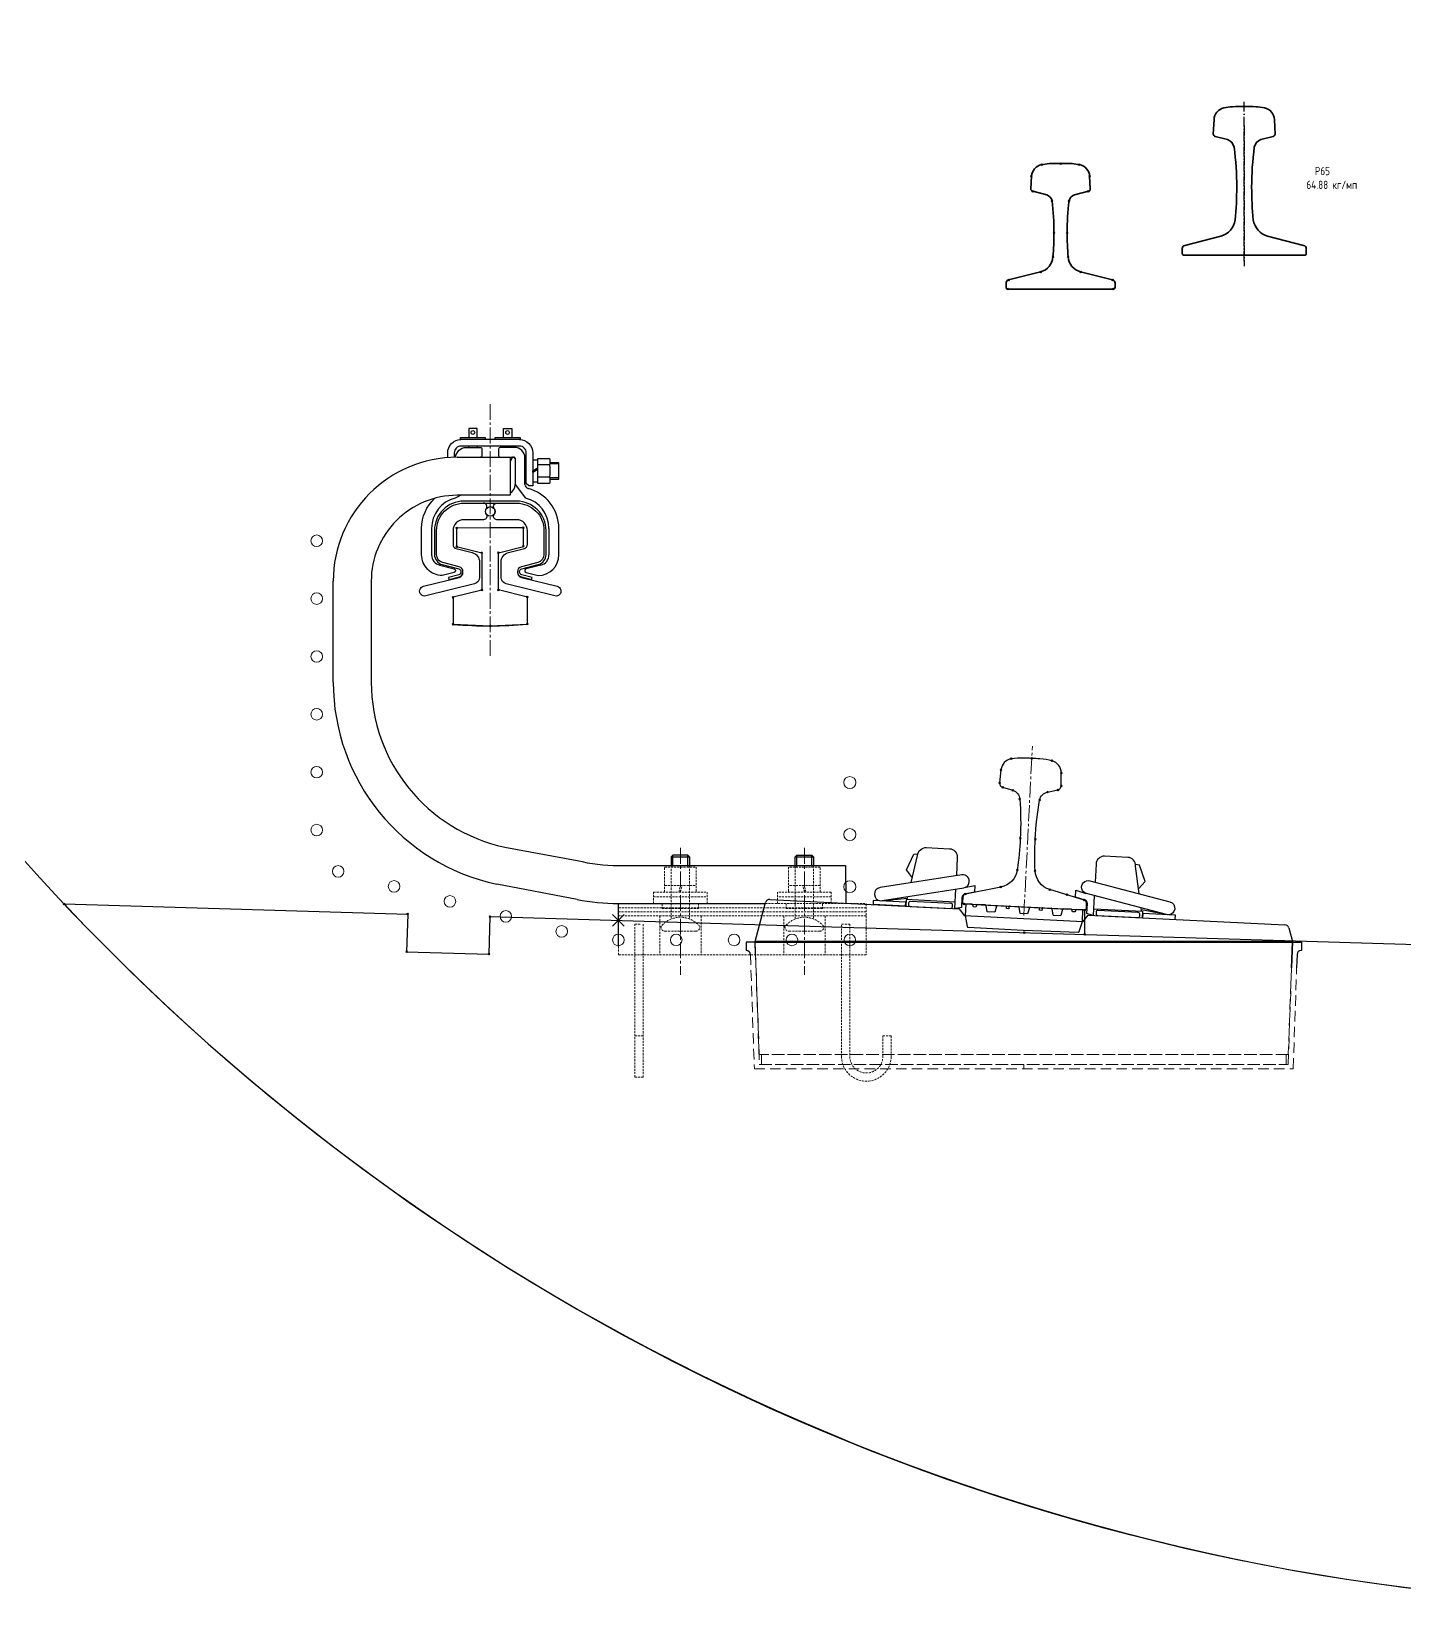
# Model space of a CAD drawing. Header units: millimetres. Extents: x -4681 to 6023, y -3382 to 3303.
# Drawn here: x -2005 to -344, y -2700 to -795 of the extents above; entities that cross this region are included whole.
import ezdxf

# ---------------------------------------------------------------- set-up
doc = ezdxf.new("R2010")
doc.units = ezdxf.units.MM
doc.header["$PDMODE"] = 3
for name, pattern in [('ACAD_ISO10W100', [18, 12, -3, 0, -3]), ('CENTER2', [28.575, 19.05, -3.175, 3.175, -3.175]), ('DASHED', [19.05, 12.7, -6.35])]:
    doc.linetypes.add(name, pattern=pattern)
for name, color, linetype in [('#Base', 230, 'Continuous'), ('#ContactRail', 51, 'Continuous'), ('#Rails1', 103, 'Continuous'), ('#Rails2', 103, 'Continuous'), ('LVT-M', 170, 'Continuous'), ('Ось', 2, 'ACAD_ISO10W100')]:
    doc.layers.add(name, color=color, linetype=linetype)
doc.layers.add('ВСП_Сплошная_толстая', color=90, linetype='Continuous', lineweight=30)
doc.layers.add('ВСП_Сплошная_тонкая', color=242, linetype='Continuous', lineweight=20)
doc.styles.add('ГОСТ 2.304', font='CS_Gost2304.shx')

# ---------------------------------------------------------------- blocks, each defined once
blk = doc.blocks.new('*U29')
at = {"lineweight": 35}
blk.add_lwpolyline([(-75, 2), (-75, 8.1, -0.353171), (-71.9, 12), (-28.2, 23, 0.284451), (-11, 42.8, 0.024829), (-9, 82.5, 0.032697), (-12.2, 130.7, 0.274884), (-20.2, 140), (-35.1, 143.8, -0.341702), (-37.4, 146.7), (-36.5, 164.3, -0.342314), (-24.6, 178.3, -0.044735), (-14, 179.8, -0.007007), (0, 180, -0.007007), (14, 179.8, -0.044735), (24.6, 178.3, -0.342314), (36.5, 164.3), (37.4, 146.7, -0.342112), (35.1, 143.8), (20.2, 140, 0.274884), (12.2, 130.7, 0.032697), (9, 82.5, 0.024829), (11, 42.8, 0.284451), (28.2, 23), (71.9, 12, -0.353171), (75, 8.1), (75, 2, -0.414214), (73, 0), (-73, 0, -0.414214)], format="xyb", close=True, dxfattribs=at)
at = {"layer": 'Ось'}
for p, q in [((0, -7.2), (0, 187.4)), ((0, 156.9), (0, -13.4))]:
    blk.add_line(p, q, dxfattribs=at)
at = {"layer": 'Defpoints', "color": 1, "insert": (75.2, 106.9), "char_height": 10, "width": 157.877, "attachment_point": 1, "style": 'ГОСТ 2.304'}
blk.add_mtext('  Р65\\P64.88 кг/мп', dxfattribs=at)

msp = doc.modelspace()

# ---------------------------------------------------------------- hatches: boundary and pattern name
at = {"layer": 'ВСП_Сплошная_толстая', "lineweight": 30}
h = msp.add_hatch(dxfattribs=at)
h.set_pattern_fill('JIS_STN_1E', color=256, scale=0.1, angle=88)
h.set_pattern_definition([(133, (48418.98637, -21544.67596), (-0.07313537016, -0.068199836), []), (133, (48418.98883, -21544.6055), (-0.07313537016, -0.068199836), [0.1, -0.05])])
h.paths.add_polyline_path([(-1392.5, -1325), (-1392.5, -1323.5), (-1398.5, -1327.1), (-1398.5, -1328.6)])

# ---------------------------------------------------------------- linework, layer by layer
at = {"layer": '#Base'}
for p, q in [((-1965.7, -1851), (-1549.9, -1863.4)), ((-1549.9, -1863.4), (-1551.3, -1908.8)), ((-1450.4, -1866.4), (-1451.7, -1911.8)), ((-1450.4, -1866.4), (-200, -1903.9)), ((-1295, -1871.1), (-1295, -1850.6)), ((-1551.3, -1908.8), (-1451.7, -1911.8))]:
    msp.add_line(p, q, dxfattribs=at)
msp.add_arc((0, 0), 2700, 223.2779, 316.7221, dxfattribs=at)
for p in [(-1965.7, -1851), (-1549.9, -1863.4), (-1450.4, -1866.4), (-1551.3, -1908.8), (-1451.7, -1911.8)]:
    msp.add_point(p, dxfattribs=at)
at = {"layer": '#ContactRail'}
for p in [(-1490.8, -1396.2), (-1409.8, -1395.9), (-1490.8, -1418.7), (-1460.2, -1426.1), (-1440.1, -1426), (-1409.8, -1418.4), (-1495, -1480), (-1460.1, -1471.2), (-1440.1, -1471.1), (-1405, -1479.7), (-1495, -1512.7), (-1450, -1514.6), (-1405, -1512.4)]:
    msp.add_point(p, dxfattribs=at)
at = {"layer": '#Rails1', "lineweight": 35}
for p, q in [((-796, -985.9), (-795.2, -970.5)), ((-724.8, -970.5), (-724, -985.9)), ((-776.7, -993), (-793.7, -988.7)), ((-726.3, -988.7), (-743.3, -993)), ((-826, -1105.1), (-826, -1099.8)), ((-822.9, -1095.9), (-784.2, -1086.2)), ((-735.8, -1086.2), (-697.1, -1095.9)), ((-694, -1099.8), (-694, -1105.1)), ((-696, -1107.1), (-824, -1107.1))]:
    msp.add_line(p, q, dxfattribs=at)
at = {"layer": '#Rails1', "lineweight": 30}
msp.add_lwpolyline([(-804.9, -1674.5, 0.045839), (-819.5, -1675.4, 0.34291), (-832.1, -1688.8), (-833.7, -1704.5, 0.358004), (-830.2, -1709.8), (-817.9, -1713.5, -0.308226), (-809.4, -1724.1, -0.032323), (-808.7, -1771.8, -0.023824), (-812.4, -1809.8, -0.317549), (-832.3, -1830.7), (-875.1, -1839.2, 0.343975), (-878.3, -1842.9), (-878.7, -1848.9, 0.414214), (-876.8, -1851), (-730.9, -1858.3, 0.414214), (-728.8, -1856.4), (-728.5, -1850.4, 0.343975), (-731.4, -1846.3), (-773.1, -1833.6, -0.317549), (-790.8, -1810.8, -0.023824), (-790.7, -1772.7, -0.032323), (-785.3, -1725.3, -0.308226), (-775.8, -1715.6), (-763.2, -1713.1, 0.358004), (-759.2, -1708.2), (-759.2, -1692.4, 0.34291), (-770.4, -1677.8, 0.045839), (-784.9, -1675.5, 0.010001), (-804.9, -1674.5)], format="xyb", dxfattribs=at)
at = {"layer": '#Rails1', "lineweight": 35}
for centre, radius, start, end in [((-780.2, -971.3), 15, 100.0248, 177.0513), ((-769.8, -1015.1), 60, 93.9946, 102.5378), ((-762.9, -1454.8), 499.7, 89.6647, 91.2702), ((-757.1, -1454.8), 499.7, 88.7298, 90.3353), ((-750.2, -1015.1), 60, 77.4622, 86.0053), ((-739.8, -971.3), 15, 2.9487, 79.9752), ((-793, -985.8), 2.98, 181.6471, 256.0737), ((-727, -985.8), 2.98, 283.9273, 358.3347), ((-780.1, -1002.4), 10, 11.1546, 70.2383), ((-1093, -1038.6), 325, 0, 6.7481), ((-427, -1038.6), 325, 173.2519, 180), ((-739.9, -1002.4), 10, 109.7617, 168.8454), ((-1118, -1038.6), 350, 355.1874, 0), ((-402, -1038.6), 350, 180, 184.8126), ((-789.2, -1066.8), 20, 284.4486, 356.6197), ((-730.8, -1066.8), 20, 183.3803, 255.5514), ((-822, -1099.8), 4, 103.1448, 180.9516), ((-698, -1099.8), 4, 359.0484, 76.8552), ((-824, -1105.1), 2, 180, 270), ((-696, -1105.1), 2, 270, 0)]:
    msp.add_arc(centre, radius, start, end, dxfattribs=at)
at = {"layer": '#Rails1'}
for p in [(-795.2, -970.5), (-782.8, -956.5), (-760, -955.1), (-737.1, -956.5), (-724.8, -970.5), (-793.7, -988.7), (-726.3, -988.7), (-770.3, -1000.4), (-749.7, -1000.4), (-768, -1038.6), (-752, -1038.6), (-784.2, -1086.2), (-769.2, -1068), (-750.8, -1068), (-735.8, -1086.2), (-822.9, -1095.9), (-697.1, -1095.9), (-824, -1107.1), (-696, -1107.1), (-819.5, -1675.4), (-794.9, -1674.9), (-832.1, -1688.8), (-770.4, -1677.8), (-759.2, -1692.4), (-833.7, -1704.5), (-830.2, -1709.8), (-817.9, -1713.5), (-763.2, -1713.1), (-759.2, -1708.2), (-809.4, -1724.1), (-785.3, -1725.3), (-775.8, -1715.6), (-808.7, -1771.8), (-790.7, -1772.7), (-812.4, -1809.8), (-790.8, -1810.8), (-875.1, -1839.2), (-832.3, -1830.7), (-773.1, -1833.6), (-752.3, -1840), (-731.4, -1846.3), (-876.8, -1851), (-730.9, -1858.3)]:
    msp.add_point(p, dxfattribs=at)
at = {"layer": '#Rails2'}
msp.add_line((-730.9, -1858.3), (-730.9, -1888), dxfattribs=at)
msp.add_lwpolyline([(-1495, -1512.7), (-1450, -1514.6), (-1405, -1512.4), (-1405, -1479.7), (-1440.1, -1471.1), (-1440.1, -1426), (-1409.8, -1418.4), (-1409.8, -1395.9), (-1490.8, -1396.2), (-1490.8, -1418.7), (-1460.2, -1426.1), (-1460.1, -1471.2), (-1495, -1480), (-1495, -1512.7)], close=True, dxfattribs=at)
for p in [(-803.8, -1885.8), (-730.9, -1888)]:
    msp.add_point(p, dxfattribs=at)
for p, q in [((-1450.3, -1396.1), (-1490.8, -1396.2)), ((-1490.8, -1396.2), (-1490.8, -1418.7)), ((-1409.8, -1395.9), (-1450.3, -1396.1)), ((-1409.8, -1418.4), (-1409.8, -1395.9)), ((-1490.8, -1418.7), (-1460.2, -1426.1)), ((-1460.2, -1426.1), (-1460.1, -1471.2)), ((-1440.2, -1426.1), (-1409.8, -1418.4)), ((-1440.1, -1471.1), (-1440.2, -1426.1)), ((-1460.1, -1471.2), (-1495, -1480)), ((-1495, -1480), (-1495, -1512.7)), ((-1405, -1479.7), (-1440.1, -1471.1)), ((-1405, -1512.4), (-1405, -1479.7))]:
    msp.add_line(p, q)
msp.add_circle((0, 0), 2700)
for start, end in [(265.0224, 270.1908), (270.1908, 275.35)]:
    msp.add_arc((-1451.6, -1014.6), 500, start, end)
at = {"layer": 'LVT-M'}
for p, q in [((-1111.8, -1845.6), (-882.5, -1856.8)), ((-1287.9, -1864), (-1302, -1878.1)), ((-1302, -1864), (-1287.9, -1878.1)), ((-1129.5, -1896.4), (-1116.9, -1849.3)), ((-882.5, -1856.8), (-876.5, -1865.1)), ((-876.5, -1865.1), (-804.5, -1868.7)), ((-732.6, -1872.2), (-726.6, -1864.5)), ((-726.6, -1864.5), (-488.5, -1876.2)), ((-804.5, -1868.7), (-732.6, -1872.2)), ((-484, -1879.9), (-479.5, -1896.4))]:
    msp.add_line(p, q, dxfattribs=at)
at = {"layer": 'LVT-M', "lineweight": 30}
msp.add_line((-888, -1856.6), (-886.9, -1833), dxfattribs=at)
for points in [[(-940.7, -1825.3), (-932.9, -1792.3, -0.414214), (-922.4, -1782.8), (-894.4, -1784.2, -0.414214), (-885, -1794.7), (-886.1, -1816.7)], [(-664.7, -1838.8), (-669.2, -1805.2, 0.414214), (-678.7, -1794.7), (-706.7, -1793.3, 0.414214), (-717.1, -1802.8), (-718.2, -1824.8)], [(-975.9, -1847), (-877.1, -1831.5, 1), (-879.6, -1815.7), (-978.4, -1831.2, 0.896361), (-977.7, -1847.1)], [(-631.8, -1863.9), (-728.6, -1838.6, -1), (-724.5, -1823.1), (-627.8, -1848.4, -0.896361), (-630.1, -1864.2)], [(-876.4, -1831.3), (-863.7, -1828.7), (-864.1, -1837), (-876.2, -1839.4, 0.344328), (-879.4, -1843.1), (-880, -1855.4), (-886.5, -1856.7)], [(-721.6, -1864.7), (-728.1, -1862.7), (-727.5, -1850.4, 0.344328), (-730.3, -1846.4), (-742.1, -1842.8), (-741.7, -1834.5), (-729.3, -1838.3)], [(-848.7, -1860.5), (-850.1, -1853.1, 0.344151), (-851.1, -1852.3), (-860.6, -1851.9, 0.322823), (-861.5, -1852.5), (-862.4, -1854.8), (-865.4, -1854.6), (-866.1, -1852.3, 0.322823), (-867, -1851.5), (-874.8, -1851.1), (-875.5, -1865.1), (-872.8, -1878.5, 0.344151), (-871.9, -1879.3), (-805.2, -1882.7), (-738.4, -1885.3, 0.341025), (-737.4, -1884.5), (-733.6, -1872.2), (-732.9, -1858.2), (-740.7, -1857.8, 0.322823), (-741.7, -1858.5), (-742.6, -1860.8), (-745.6, -1860.6), (-746.2, -1858.3, 0.322823), (-747.1, -1857.5), (-756.6, -1857.1, 0.344151), (-757.6, -1857.8), (-759.8, -1864.9)], [(-836.5, -1853.1, 0.344151), (-837.5, -1853.8), (-839.7, -1860.9)], [(-821.3, -1853.8, 0.414214), (-822.4, -1854.8), (-822.5, -1856.8), (-825.5, -1856.6), (-825.4, -1854.6, 0.414214), (-826.3, -1853.6)], [(-808.7, -1862.5), (-810.2, -1855.1, 0.344151), (-811.1, -1854.3)], [(-796.6, -1855.1, 0.344151), (-797.6, -1855.8), (-799.8, -1862.9)], [(-781.4, -1855.8, 0.414214), (-782.4, -1856.8), (-782.5, -1858.8), (-785.5, -1858.6), (-785.4, -1856.6, 0.414214), (-786.4, -1855.6)], [(-768.8, -1864.5), (-770.2, -1857.1, 0.344151), (-771.2, -1856.3)]]:
    msp.add_lwpolyline(points, format="xyb", dxfattribs=at)
for points in [[(-939.3, -1819.5), (-946.3, -1809.8), (-937.6, -1790.9), (-932.6, -1790.4)], [(-665.5, -1832.9), (-657.6, -1823.9), (-664.3, -1804.3), (-669.3, -1803.3)], [(-887.6, -1848.7), (-946.6, -1845.7), (-947, -1853.7), (-986.9, -1851.7)], [(-947.5, -1853.7), (-947.2, -1848.7), (-986.7, -1846.7), (-986.9, -1851.7)], [(-977.2, -1847.2), (-945.2, -1844.1)], [(-945.6, -1845.8), (-944.7, -1842.1)], [(-720.2, -1864.8), (-719.1, -1841.1)], [(-839.7, -1860.9), (-848.7, -1860.5)], [(-799.8, -1862.9), (-808.7, -1862.5)], [(-768.8, -1864.5), (-759.8, -1864.9)], [(-719.8, -1856.8), (-660.9, -1859.7), (-661.3, -1867.7)], [(-661.9, -1859.7), (-662.4, -1855.9)], [(-630.6, -1864.2), (-662.1, -1858)], [(-621.4, -1869.7), (-621.1, -1864.7), (-660.6, -1862.7), (-660.8, -1867.7)]]:
    msp.add_lwpolyline(points, dxfattribs=at)
for points in [[(-942, -1854), (-893, -1856.4, 0.414214), (-890.9, -1854.5), (-890.8, -1852.5, 0.414214), (-892.7, -1850.4), (-941.7, -1848, 0.414214), (-943.8, -1849.9), (-943.9, -1851.9, 0.414214)], [(-666.3, -1867.5, 0.414214), (-664.2, -1865.6), (-664.1, -1863.6, 0.414214), (-666, -1861.5), (-715, -1859, 0.414214), (-717, -1860.9), (-717.1, -1862.9, 0.414214), (-715.3, -1865)]]:
    msp.add_lwpolyline(points, format="xyb", close=True, dxfattribs=at)
at = {"layer": 'LVT-M'}
msp.add_lwpolyline([(-479.5, -1896.4), (-1129.5, -1896.4)], dxfattribs=at)
for centre, start, end in [((-1112.1, -1850.6), 87.1873, 165), ((-488.8, -1881.2), 15, 87.1873)]:
    msp.add_arc(centre, 5, start, end, dxfattribs=at)
at = {"layer": 'ВСП_Сплошная_толстая', "lineweight": 30}
for p, q in [((-1490, -1310.6), (-1421, -1310.6)), ((-1440, -1300.6), (-1440, -1308.6)), ((-1421, -1298.6), (-1438, -1298.6)), ((-1420, -1311.6), (-1420, -1343.4)), ((-1408, -1343.4), (-1408, -1311.6)), ((-1398.5, -1327.1), (-1392.5, -1323.5)), ((-1398.5, -1328.6), (-1392.5, -1325)), ((-1420, -1343.4), (-1407.3, -1359.9)), ((-1379, -1396.6), (-1379, -1428.6)), ((-1367, -1428.6), (-1367, -1396.6)), ((-1388.8, -1441.2), (-1406.4, -1445.6)), ((-1640, -1582.6), (-1640, -1460.6)), ((-1408, -1447.6), (-1408, -1448.1)), ((-1406.4, -1450), (-1392, -1453.6)), ((-1229, -1792.1), (-1231, -1794.1)), ((-1231, -1794.1), (-1209, -1794.1)), ((-1231, -1794.1), (-1231, -1804.6)), ((-1229, -1804.6), (-1229, -1792.1)), ((-1211, -1792.1), (-1229, -1792.1)), ((-1209, -1794.1), (-1211, -1792.1)), ((-1211, -1804.6), (-1211, -1792.1)), ((-1209, -1794.1), (-1209, -1804.6)), ((-1081, -1794.1), (-1079, -1792.1)), ((-1081, -1804.6), (-1081, -1794.1)), ((-1081, -1794.1), (-1059, -1794.1)), ((-1079, -1804.6), (-1079, -1792.1)), ((-1079, -1792.1), (-1061, -1792.1)), ((-1061, -1804.6), (-1061, -1792.1)), ((-1061, -1792.1), (-1059, -1794.1)), ((-1059, -1794.1), (-1059, -1804.6)), ((-1345, -1845.6), (-1441.9, -1827.2)), ((-886.5, -1856.7), (-888, -1856.6))]:
    msp.add_line(p, q, dxfattribs=at)
at = {"layer": 'ВСП_Сплошная_толстая', "ltscale": 0.5}
msp.add_line((-1295, -1902.7), (-1295, -1850.6), dxfattribs=at)
at = {"layer": 'ВСП_Сплошная_толстая'}
for p, q in [((-1129, -1912.6), (-1129.5, -1896.4)), ((-479.5, -1896.4), (-480.7, -1928.2)), ((-480.6, -1928.2), (-479.5, -1897.4)), ((-1140.5, -1907.4), (-1140.2, -1907.4))]:
    msp.add_line(p, q, dxfattribs=at)
at = {"layer": 'ВСП_Сплошная_толстая', "lineweight": 30}
for points in [[(-1466, -1286.6), (-1466, -1275.6), (-1476, -1275.6), (-1476, -1286.6)], [(-1434, -1286.6), (-1434, -1275.6), (-1424, -1275.6), (-1424, -1286.6)], [(-1444, -1289.1), (-1444, -1286.6), (-1414, -1286.6), (-1414, -1289.1), (-1486, -1289.1), (-1486, -1286.6), (-1456, -1286.6), (-1456, -1289.1)], [(-1476, -1298.6), (-1476, -1297.1)], [(-1466, -1297.1), (-1466, -1298.6)], [(-1434, -1298.6), (-1434, -1297.1)], [(-1424, -1297.1), (-1424, -1298.6)], [(-1398.5, -1313.6), (-1392.5, -1313.6)], [(-1406.5, -1317.1), (-1408, -1317.1)], [(-1406.5, -1318.6), (-1408, -1318.6)], [(-1367, -1318.6), (-1378.1, -1318.6)], [(-1377.9, -1337.1), (-1367, -1337.1), (-1367, -1317.1), (-1377.9, -1317.1)], [(-1406.5, -1335.6), (-1408, -1335.6)], [(-1408, -1337.1), (-1406.5, -1337.1)], [(-1392.5, -1340.6), (-1398.5, -1340.6)], [(-1367, -1335.6), (-1378.1, -1335.6)], [(-855.8, -1852.1), (-751.9, -1857.3)]]:
    msp.add_lwpolyline(points, dxfattribs=at)
for points in [[(-1501.5, -1311.1), (-1501.5, -1305.1, -0.414214), (-1485.5, -1289.1)], [(-1414.5, -1289.1, -0.414214), (-1398.5, -1305.1), (-1398.5, -1345.1), (-1403.5, -1345.1), (-1406.5, -1342.1), (-1406.5, -1305.1, 0.414214), (-1414.5, -1297.1), (-1485.5, -1297.1, 0.414214), (-1493.5, -1305.1), (-1493.5, -1310.7)], [(-1426, -1310.6), (-1426, -1356.6), (-1490, -1356.6, 0.414214), (-1594, -1460.6), (-1594, -1582.6, 0.354119), (-1432.4, -1782.2), (-1345, -1798.4, 0.061984), (-1295, -1804.6), (-1020, -1804.6), (-1019.8, -1847.6), (-1019.8, -1850.6)], [(-1491.9, -1310.6, -0.392122), (-1479, -1298.6), (-1462, -1298.6, -0.414214), (-1460, -1300.6), (-1460, -1308.6, -0.414214), (-1462, -1310.6)], [(-1378.3, -1334.6, -0.128346), (-1378.3, -1342.1), (-1392.5, -1342.1), (-1392.5, -1312.1), (-1378.3, -1312.1, -0.128346), (-1378.3, -1319.6), (-1392.5, -1319.6)], [(-1378.3, -1319.6, -0.064173), (-1378.3, -1334.6), (-1392.5, -1334.6)], [(-1454.8, -1379.6, -0.629016), (-1458, -1386.1), (-1482, -1386.1, 0.414214), (-1495, -1399.1), (-1495, -1416.2, 0.344151), (-1491.2, -1421.1), (-1472, -1425.8, -0.344151), (-1463, -1437.5), (-1463, -1455.9, -0.344151), (-1469, -1463.6), (-1528, -1478.4, -1), (-1530.9, -1466.7), (-1487.5, -1455.9, 0.344151), (-1483, -1450.1), (-1483, -1448.8, 0.344151), (-1487.5, -1443), (-1507.4, -1438, -0.344151), (-1515, -1428.3), (-1515, -1399.1, -0.414214), (-1482, -1366.1), (-1418, -1366.1, -0.414214), (-1385, -1399.1), (-1385, -1428.3, -0.344151), (-1392.5, -1438), (-1412.4, -1443, 0.344151), (-1417, -1448.8)], [(-1486.2, -1356.6, -0.106768), (-1492.6, -1359.9, 0.340688), (-1521, -1396.6), (-1521, -1428.6, 0.344151), (-1511.1, -1441.2), (-1493.5, -1445.6, -0.344151), (-1492, -1447.6), (-1492, -1448.1, -0.344151), (-1493.5, -1450), (-1508, -1453.6, -0.414214), (-1533, -1428.6), (-1533, -1396.6, -0.20628), (-1517.3, -1360.3)], [(-1417, -1449.4, 0.344151), (-1412.4, -1455.3), (-1400, -1458.4), (-1399.3, -1455.9), (-1411.8, -1452.8, -0.344151), (-1414.5, -1449.4), (-1414.5, -1448.8, -0.344151), (-1411.8, -1445.4), (-1391.9, -1440.4, 0.344151), (-1382.5, -1428.3), (-1382.5, -1399.1, 0.414214), (-1418, -1363.6), (-1482, -1363.6, 0.414214), (-1517.5, -1399.1), (-1517.5, -1428.3, 0.344151), (-1508, -1440.4), (-1488.1, -1445.4, -0.344151), (-1485.5, -1448.8), (-1485.5, -1449.4, -0.344151), (-1488.1, -1452.8), (-1500.6, -1455.9), (-1500, -1458.4), (-1487.5, -1455.3, 0.344151), (-1483, -1449.4), (-1483, -1448.8, 0.344151), (-1487.5, -1443), (-1507.4, -1438, -0.344151), (-1515, -1428.3), (-1515, -1399.1, -0.414214), (-1482, -1366.1)], [(-1454.8, -1372.6, 0.629016), (-1458, -1366.1)], [(-1418, -1366.1, -0.414214), (-1385, -1399.1), (-1385, -1428.3, -0.344151), (-1392.5, -1438), (-1412.4, -1443, 0.344151), (-1417, -1448.8), (-1417, -1450.1, 0.344151), (-1412.4, -1455.9), (-1369, -1466.7, -1), (-1371.9, -1478.4), (-1430.9, -1463.6, -0.344151), (-1437, -1455.9), (-1437, -1437.5, -0.344151), (-1427.9, -1425.8), (-1408.7, -1421.1, 0.344151), (-1405, -1416.2), (-1405, -1399.1, 0.414214), (-1418, -1386.1), (-1442, -1386.1, -0.629016), (-1445.1, -1379.6)], [(-1445.1, -1372.6, -0.629016), (-1442, -1366.1)], [(-804.9, -1674.5, 0.045839), (-819.5, -1675.4, 0.34291), (-832.1, -1688.8), (-833.7, -1704.5, 0.358004), (-830.2, -1709.8), (-817.9, -1713.5, -0.308226), (-809.4, -1724.1, -0.032323), (-808.7, -1771.8, -0.023824), (-812.4, -1809.8, -0.317549), (-832.3, -1830.7), (-875.1, -1839.2, 0.343975), (-878.3, -1842.9), (-878.7, -1848.9, 0.414214), (-876.8, -1851), (-730.9, -1858.3, 0.414214), (-728.8, -1856.4), (-728.5, -1850.4, 0.343975), (-731.4, -1846.3), (-773.1, -1833.6, -0.317549), (-790.8, -1810.8, -0.023824), (-790.7, -1772.7, -0.032323), (-785.3, -1725.3, -0.308226), (-775.8, -1715.6), (-763.2, -1713.1, 0.358004), (-759.2, -1708.2), (-759.2, -1692.4, 0.34291), (-770.4, -1677.8, 0.045839), (-784.9, -1675.5, 0.010001), (-804.9, -1674.5)]]:
    msp.add_lwpolyline(points, format="xyb", dxfattribs=at)
at = {"layer": 'ВСП_Сплошная_толстая'}
for points in [[(-1478, -1310.6), (-1477, -1310.6)], [(-1420, -1312.6), (-1422, -1310.6), (-1423, -1310.6), (-1426, -1315.6), (-1426, -1343.6)], [(-1295, -1850.6), (-1117.3, -1850.6)], [(-1129.5, -1897.4), (-1140.5, -1897.4), (-1140.5, -1907.4)], [(-1129.5, -1897.4), (-479.5, -1897.4)], [(-1129.2, -1908.7), (-1129.5, -1897.4)], [(-479.5, -1897.4), (-468.5, -1897.4), (-468.5, -1907.4)]]:
    msp.add_lwpolyline(points, dxfattribs=at)
msp.add_lwpolyline([(-468.5, -1907.4), (-468.9, -1907.4, 0.404357), (-473.9, -1912.2), (-474.4, -1928.4)], format="xyb", dxfattribs=at)
at = {"layer": 'ВСП_Сплошная_толстая', "lineweight": 30}
for centre, radius in [((-1471, -1280.6), 2.25), ((-1429, -1280.6), 2.25), ((-1450, -1376.1), 5.8)]:
    msp.add_circle(centre, radius, dxfattribs=at)
for centre, radius, start, end in [((-1490, -1460.6), 150, 90, 180), ((-1438, -1300.6), 2, 90, 180), ((-1438, -1308.6), 2, 180, 270), ((-1421, -1311.6), 13, 0, 90), ((-1421, -1311.6), 1, 0, 90), ((-1403, -1343.4), 5, 180, 255.2533), ((-1417, -1396.6), 50, 0, 75.2533), ((-1417, -1396.6), 38, 0, 75.2533), ((-1450, -1376.1), 6, 143.1301, 216.8699), ((-1450, -1376.1), 6, 323.1301, 36.8699), ((-1406, -1447.6), 2, 104.0362, 180), ((-1392, -1428.6), 25, 270, 0), ((-1392, -1428.6), 13, 284.0362, 0), ((-1406, -1448.1), 2, 180, 255.9638), ((-1390, -1582.6), 250, 180, 258), ((-1295, -1600.6), 250, 258.463, 270)]:
    msp.add_arc(centre, radius, start, end, dxfattribs=at)
at = {"layer": 'ВСП_Сплошная_толстая'}
for centre, radius, start, end in [((-1432, -1343.6), 12, 300, 0), ((-1140.2, -1912.4), 5, 1.9349, 90)]:
    msp.add_arc(centre, radius, start, end, dxfattribs=at)
msp.add_point((-1295, -1871.1), dxfattribs=at)
at = {"layer": 'ВСП_Сплошная_тонкая', "color": 0, "linetype": 'CENTER2', "lineweight": 20}
for p, q in [((-1450, -1246.1), (-1450, -1553.9)), ((-1220, -1783.3), (-1220, -1937)), ((-1070, -1783.3), (-1070, -1937))]:
    msp.add_line(p, q, dxfattribs=at)
at = {"layer": 'ВСП_Сплошная_тонкая', "linetype": 'DASHED', "lineweight": 20, "ltscale": 0.2}
for p, q in [((-1229, -1806.6), (-1229, -1804.6)), ((-1211, -1806.6), (-1211, -1804.6)), ((-1209, -1804.6), (-1209, -1869.2)), ((-1081, -1869.2), (-1081, -1804.6)), ((-1079, -1806.6), (-1079, -1804.6)), ((-1061, -1806.6), (-1061, -1804.6)), ((-1059, -1804.6), (-1059, -1869.2)), ((-1221.9, -1836.6), (-1219.7, -1828.6)), ((-1219.9, -1836.6), (-1217.8, -1828.6)), ((-1037.5, -1836.6), (-1102.5, -1836.6)), ((-1102.5, -1836.6), (-1102.5, -1850.6)), ((-1070, -1836.6), (-1072.1, -1828.6)), ((-1068, -1836.6), (-1070.2, -1828.6)), ((-1037.5, -1850.6), (-1037.5, -1836.6)), ((-995, -1855.6), (-1295, -1855.6)), ((-1295, -1860.6), (-995, -1860.6)), ((-1295, -1865.4), (-995, -1865.4)), ((-995, -1850.6), (-995, -1912.8)), ((-1295, -1912.6), (-1295, -1902.7)), ((-995, -1912.6), (-1295, -1912.6))]:
    msp.add_line(p, q, dxfattribs=at)
at = {"layer": 'ВСП_Сплошная_тонкая', "linetype": 'DASHED', "ltscale": 0.2}
msp.add_line((-1117.3, -1850.6), (-995, -1850.6), dxfattribs=at)
at = {"layer": 'ВСП_Сплошная_тонкая', "linetype": 'DASHED'}
for p, q in [((-1135.2, -1912.2), (-1130.5, -2050.4)), ((-484.5, -2033.4), (-1124.5, -2033.4))]:
    msp.add_line(p, q, dxfattribs=at)
at = {"layer": 'ВСП_Сплошная_тонкая', "color": 0, "linetype": 'CENTER2', "lineweight": 20}
msp.add_lwpolyline([(-804.4, -1864.9), (-794.1, -1660.1)], dxfattribs=at)
at = {"layer": 'ВСП_Сплошная_тонкая', "linetype": 'DASHED', "lineweight": 20, "ltscale": 0.2}
for points in [[(-1239, -1836.6), (-1239, -1806.6), (-1201, -1806.6), (-1201, -1836.6)], [(-1231, -1804.6), (-1231, -1804.6), (-1231, -1869.2)], [(-1051, -1836.6), (-1051, -1806.6), (-1089, -1806.6), (-1089, -1836.6)], [(-1252.5, -1842.6), (-1187.5, -1842.6)], [(-1239, -1828.6), (-1201, -1828.6)], [(-1037.5, -1842.6), (-1102.5, -1842.6)], [(-1051, -1828.6), (-1089, -1828.6)], [(-1245, -1865.6), (-1245, -1912.6)], [(-1242, -1850.6), (-1242, -1856.6), (-1198, -1856.6), (-1198, -1850.6)], [(-1195, -1865.6), (-1195, -1912.6)], [(-1095, -1865.6), (-1095, -1912.6)], [(-1048, -1850.6), (-1048, -1856.6), (-1092, -1856.6), (-1092, -1850.6)], [(-1045, -1865.6), (-1045, -1912.6)], [(-1265, -1875.6), (-1265, -2060.6), (-1275, -2060.6), (-1275, -1875.6), (-1267.5, -1875.6)], [(-1265, -2010.6), (-1275, -2010.6)]]:
    msp.add_lwpolyline(points, dxfattribs=at)
msp.add_lwpolyline([(-1252.5, -1836.6), (-1187.5, -1836.6), (-1187.5, -1850.6), (-1252.5, -1850.6)], close=True, dxfattribs=at)
for points in [[(-1243.4, -1878.4, 0.456717), (-1238.5, -1884.1), (-1201.5, -1884.1, 0.456717), (-1196.5, -1878.4, 0.48138)], [(-1046.5, -1878.4, -0.456717), (-1051.5, -1884.1), (-1088.5, -1884.1, -0.456717), (-1093.4, -1878.4, -0.48138)]]:
    msp.add_lwpolyline(points, format="xyb", close=True, dxfattribs=at)
msp.add_lwpolyline([(-975, -2035.6), (-975, -2010.6), (-965, -2010.6), (-965, -2035.6, -1), (-1025, -2035.6), (-1025, -1875.6), (-1015, -1875.6), (-1015, -2035.6, 1.000002), (-975, -2035.6)], format="xyb", dxfattribs=at)
at = {"layer": 'ВСП_Сплошная_тонкая', "linetype": 'DASHED'}
for points in [[(-1129, -1912.6), (-1124.5, -2045.4)], [(-1124.5, -2033.4), (-1129, -1912.6)], [(-484.5, -2045.4), (-480.6, -1928.2)], [(-480.7, -1928.2), (-484.5, -2033.4)], [(-478.5, -2050.4), (-474.4, -1928.4)], [(-1130.5, -2050.4), (-478.5, -2050.4)], [(-1124.5, -2045.4), (-484.5, -2045.4)]]:
    msp.add_lwpolyline(points, dxfattribs=at)
msp.add_lwpolyline([(-1122, -2045.4), (-487, -2045.4), (-487, -2033.4), (-1122, -2033.4)], close=True, dxfattribs=at)
at = {"layer": 'ВСП_Сплошная_тонкая', "linetype": 'DASHED', "ltscale": 5}
msp.add_lwpolyline([(-804.5, -2045.4), (-804.5, -2050.4)], dxfattribs=at)
at = {"layer": 'ВСП_Сплошная_тонкая', "color": 0}
for centre in [(-1660, -1411.6), (-1660, -1481.6), (-1660, -1551.6), (-1660, -1621.6), (-1660, -1691.6), (-1660, -1761.6), (-1634, -1811.6), (-1566.4, -1829.8), (-1498.8, -1847.9), (-1431.2, -1866.1), (-1363.6, -1884.2), (-1295, -1894.6), (-1225, -1894.6), (-1155, -1894.6), (-1085, -1894.6), (-1015, -1894.6)]:
    msp.add_circle(centre, 7, dxfattribs=at)
at = {"layer": 'ВСП_Сплошная_тонкая', "color": 0, "lineweight": 20}
for centre in [(-1015, -1704.2), (-1015, -1767.2), (-1015, -1830.2)]:
    msp.add_circle(centre, 7.31, dxfattribs=at)

# ---------------------------------------------------------------- block references
msp.add_blockref('*U29', (-537.8, -1066.1))

doc.saveas('drawing.dxf')
